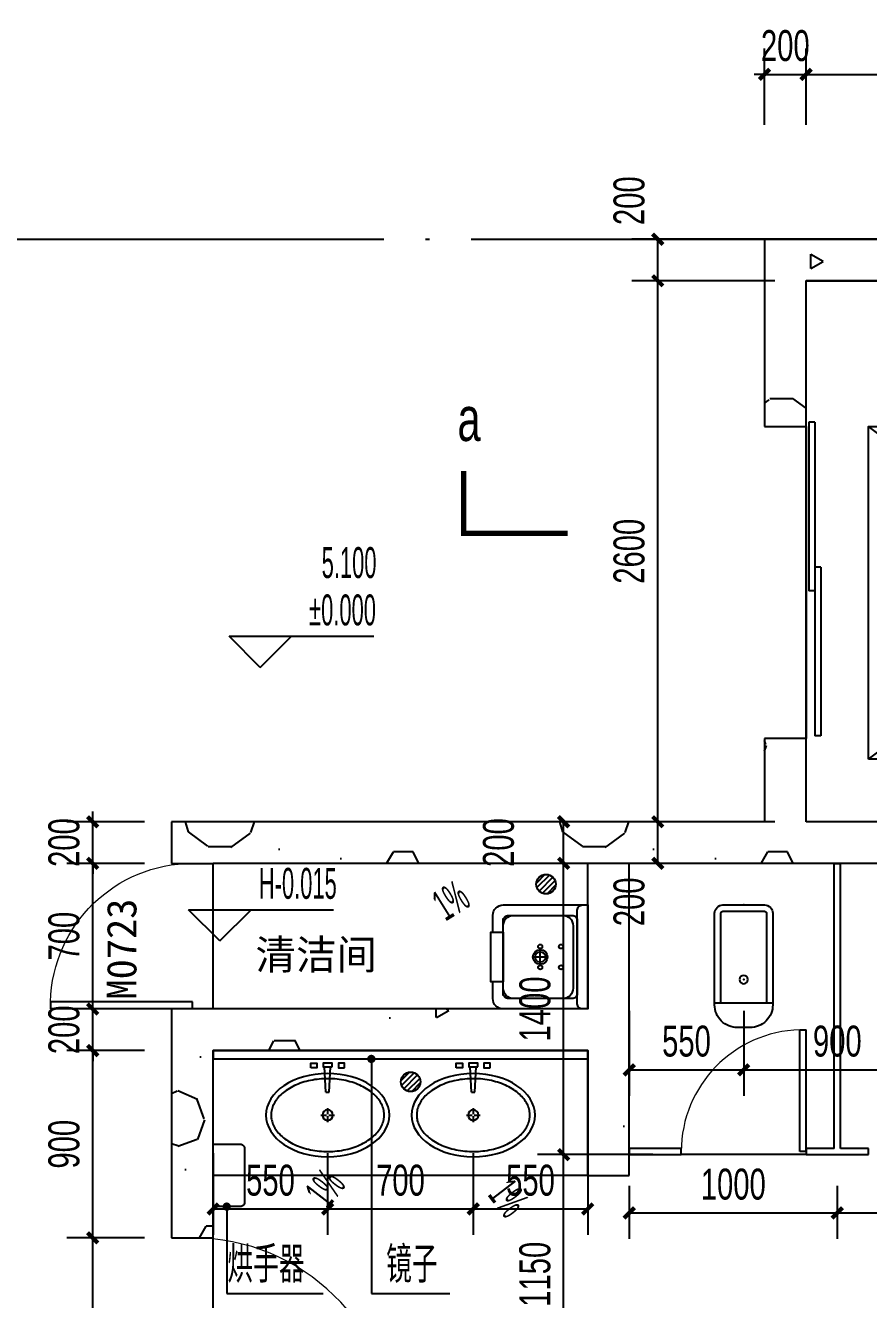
# Model space of a CAD drawing. Extents: x -26219 to 315419, y -160410 to -120810.
# Drawn here: x 278486 to 282539, y -135640 to -129516 of the extents above; entities that cross this region are included whole.
import ezdxf
from ezdxf.xclip import XClip

# ---------------------------------------------------------------- set-up
doc = ezdxf.new("R2010")
doc.units = 0
doc.header["$LTSCALE"] = 1000
doc.header["$MEASUREMENT"] = 0
doc.header["$XCLIPFRAME"] = 0
doc.linetypes.add('104-14# 核心筒$2$DOTE', pattern=[2.42, 2, -0.2, 0.02, -0.2])
for name, color, linetype in [('$0$$0$$0$A-DIM_SYMB', 3, 'Continuous'), ('$0$$0$$0$PUB_TEXT', 7, 'Continuous'), ('01-标注_尺寸', 124, 'Continuous'), ('01-标注_标高', 200, 'Continuous'), ('01-标注_符号', 200, 'Continuous'), ('02-TEXT_标注', 130, 'Continuous'), ('02-TEXT_门窗', 151, 'Continuous'), ('104-14# 核心筒$0$A-C_门', 150, 'Continuous'), ('104-14# 核心筒$0$A-E_电梯', 171, 'Continuous'), ('104-14# 核心筒$0$A-I_卫-洁具', 241, 'Continuous'), ('104-14# 核心筒$0$A-I_卫-隔断', 214, 'Continuous'), ('104-14# 核心筒$0$A-TECH_水', 3, 'Continuous'), ('104-14# 核心筒$0$A_STR-砌块墙', 121, 'Continuous'), ('104-14# 核心筒$2$05-填充_天正', 26, 'Continuous'), ('104-14# 核心筒$2$A_AXIS-轴线', 36, '104-14# 核心筒$2$DOTE')]:
    doc.layers.add(name, color=color, linetype=linetype)
doc.styles.add('_TCH_DIM', font='ros.shx', dxfattribs={"width": 0.75, "bigfont": 'jd.shx'})
doc.styles.add('_TCH_DIM_T3', font='ros.shx', dxfattribs={"width": 0.705882, "bigfont": 'jd.shx'})
doc.styles.add('_TCH_LABEL', font='ros.shx', dxfattribs={"bigfont": 'jd.shx'})
doc.styles.add('_TCH_WINDOW', font='STXIHEI_0.TTF')
doc.styles.get("Standard").update_dxf_attribs({"font": 'STXIHEI_0.TTF'})
doc.dimstyles.new('_TCH_ARCH&&50', dxfattribs={"dimtxt": 148.75, "dimasz": 50, "dimexe": 125, "dimexo": 150, "dimgap": 63.125, "dimtad": 1, "dimdec": 0, "dimzin": 0, "dimdsep": 46, "dimtxsty": '_TCH_DIM_T3', "dimblk": 'ARCHTICK', "dimcen": 0.09, "dimclrt": 7, "dimazin": 2, "dimtfac": 1, "dimtdec": 0, "dimtix": 1, "dimtmove": 2, "dimatfit": 3, "dimfxl": 0, "dimtolj": 1, "dimtzin": 0, "dimarcsym": 0})
pattern_1 = [(0, (531, -549), (900, 1800), [0, -1800]), (0, (-522, -792), (900, 1800), [0, -1800]), (0, (63, -810), (900, 1800), [0, -1800]), (0, (702, -279), (900, 1800), [0, -1800]), (0, (-45, -900), (900, 1800), [0, -1800]), (0, (882, 855), (900, 1800), [0, -1800]), (0, (333, 711), (900, 1800), [0, -1800]), (0, (621, 486), (900, 1800), [0, -1800]), (0, (-846, 450), (900, 1800), [0, -1800]), (0, (36, 369), (900, 1800), [0, -1800]), (0, (-306, -90), (900, 1800), [0, -1800]), (0, (-288, -765), (900, 1800), [0, -1800]), (0, (387, -837), (900, 1800), [0, -1800]), (0, (882, -45), (900, 1800), [0, -1800]), (0, (-801, -324), (900, 1800), [0, -1800]), (0, (-648, -18), (900, 1800), [0, -1800]), (0, (54, -144), (900, 1800), [0, -1800]), (0, (-198, -405), (900, 1800), [0, -1800]), (0, (-342, 189), (900, 1800), [0, -1800]), (0, (-117, 864), (900, 1800), [0, -1800]), (0, (-729, -702), (900, 1800), [0, -1800]), (0, (261, 495), (900, 1800), [0, -1800]), (0, (-576, 522), (900, 1800), [0, -1800]), (0, (-720, 756), (900, 1800), [0, -1800]), (130.60129, (771.43, 291.43), (-4499.99995, 5400.00002), [79.025, -33111.333]), (18.43495, (642.86, 325.71), (4500, 1800), [81.316, -11302.884]), (90, (642.9, 248.6), (900, 1800), [77.143, -3522.857]), (161.56505, (720, 222.86), (-4500, 1799.9999), [81.316, -11302.884]), (53.1301, (720, 222.86), (900, 1800), [85.714, -8914.285]), (135, (788.6, -694.3), (-900, 1800), [72.73, -5018.438]), (45, (685.7, -694.3), (900, 1800), [72.73, -5018.438]), (135, (737.14, -745.7), (-900, 1800), [72.73, -5018.438]), (45, (737.14, -745.7), (900, 1800), [72.73, -5018.438]), (116.565, (-77.1, 514.3), (-0.0002, 3600), [95.831, -1916.63]), (180, (-120, 600), (-900, 1800), [102.857, -1697.143]), (63.435, (-265.7, 514.3), (8e-06, 3600), [95.831, -1916.63]), (116.565, (-222.9, 428.6), (-0.0002, 3600), [95.831, -1916.63]), (0, (-222.9, 428.6), (900, 1800), [102.857, -1697.143]), (63.435, (-120, 428.6), (8e-06, 3600), [95.831, -1916.63]), (107.10273, (600, -94.286), (-2699.999897, 9000.000015), [116.584, -48848.707]), (143.97263, (565.71, 17.14), (-17099.99978, 12599.99999), [116.584, -24366.06]), (180, (471.4, 85.7), (-900, 1800), [111.429, -1688.57]), (36.02737, (265.71, 17.14), (17099.99987, 12599.99986), [116.584, -24366.06]), (71.56505, (231.43, -85.7), (2700, 9000), [108.42, -11275.778]), (107.10273, (265.714, -197.14), (-2699.999897, 9000.000015), [116.584, -48848.707]), (143.97263, (360, -265.71), (-17099.99978, 12599.99999), [116.584, -24366.06]), (0, (360, -265.7), (900, 1800), [111.429, -1688.57]), (36.02737, (471.43, -265.71), (17099.99987, 12599.99986), [116.584, -24366.06]), (71.56505, (565.71, -197.14), (2700, 9000), [108.42, -11275.778]), (150.25512, (617.14, 745.71), (-2700, 1799.99998), [69.105, -14442.96]), (90, (557.1, 711.4), (900, 1800), [68.571, -3531.428]), (29.74488, (557.14, 711.43), (2700, 1800), [69.105, -14442.96]), (116.565, (197.1, -531.4), (-0.0002, 3600), [95.831, -1916.63]), (168.69007, (154.29, -445.71), (-8100, 1799.99995), [87.412, -18269.056]), (41.185925, (0, -488.57), (22499.999864, 19799.99983), [91.116, -38177.406]), (90, (0, -574.3), (900, 1800), [85.714, -3514.285]), (138.81407, (68.57, -634.286), (-22499.9996, 19800.000126), [91.116, -38177.406]), (16.69924, (68.57, -634.286), (29699.999777, 8999.999906), [89.488, -37495.613]), (60.9454, (154.29, -608.57), (900, 1799.999984), [88.248, -36976.018]), (109.983106, (-557.14, 222.86), (-4500.000017, 12599.999967), [100.326, -42036.592]), (155.556045, (-591.43, 317.14), (-11700.000045, 5399.99989), [103.569, -43395.394]), (24.443955, (-780, 317.14), (11700.000006, 5399.999974), [103.569, -43395.394]), (70.01689, (-814.286, 222.86), (4500.000014, 12599.99997), [100.326, -42036.592]), (109.983106, (-780, 128.57), (-4500.000017, 12599.999967), [100.326, -42036.592]), (160.0169, (-685.71, 94.29), (-4500, 1799.99992), [100.326, -20968.132]), (19.9831, (-685.71, 94.29), (4499.99998, 1800), [100.326, -20968.132]), (70.01689, (-591.43, 128.57), (4500.000014, 12599.99997), [100.326, -42036.592]), (122.00538, (111.43, 60), (-900.00012, 1799.9999), [80.863, -16900.302]), (18.43495, (-8.57, 102.86), (4500, 1800), [81.316, -11302.884]), (90, (-8.6, 25.7), (900, 1800), [77.143, -3522.857]), (161.56505, (68.57, 0), (-4500, 1799.9999), [81.316, -11302.884]), (54.46232, (68.57, 0), (6299.99999, 8999.99999), [73.734, -30894.635]), (116.565, (-411.4, -377.1), (-0.0002, 3600), [95.831, -1916.63]), (180, (-454.3, -291.4), (-900, 1800), [94.286, -1705.714]), (59.03624, (-600, -377.14), (900, 1800), [99.96, -20891.466]), (120.96376, (-548.57, -462.86), (-900.00012, 1799.99992), [99.96, -20891.466]), (0, (-548.6, -462.9), (900, 1800), [94.286, -1705.714]), (63.435, (-454.3, -462.9), (8e-06, 3600), [95.831, -1916.63])]

# ---------------------------------------------------------------- blocks, each defined once
blk = doc.blocks.new('104-14# 核心筒$0$$lvtry$00000200')
at = {"color": 0}
for p, q in [((-109.8, -40, 0), (-109.8, -469.7, 0)), ((99.8, -30, 0), (-99.8, -30, 0)), ((109.8, -469.7, 0), (109.8, -40, 0))]:
    blk.add_line(p, q, dxfattribs=at)
at = {"color": 0, "elevation": 0}
blk.add_lwpolyline([(99.8, 0), (-99.8, 0, 0.414214), (-139.8, -40), (-139.8, -479.7, 0.414214), (-29.8, -589.7), (29.8, -589.7, 0.414214), (139.8, -479.7), (139.8, -40, 0.414214)], format="xyb", close=True, dxfattribs=at)
blk.add_lwpolyline([(139.8, -469.7), (-139.8, -469.7)], dxfattribs=at)
at = {"color": 0}
blk.add_circle((0, -358.6, 0), 20, dxfattribs=at)
for centre, start, end in [((-99.8, -40, 0), 90, 180), ((99.8, -40, 0), 0, 90)]:
    blk.add_arc(centre, 10, start, end, dxfattribs=at)
for p in [(0, 0), (0, -358.6, 0)]:
    blk.add_point(p, dxfattribs=at)
blk = doc.blocks.new('104-14# 核心筒$0$hgfasg')
at = {"yscale": -1}
blk.add_blockref('104-14# 核心筒$0$$lvtry$00000200', (0, 200), dxfattribs=at)
blk = doc.blocks.new('104-14# 核心筒$0$meae')
for p, q in [((-215, 0), (-243.8, 0)), ((-210, 5), (-210, 32.8)), ((-176.7, 0), (-205, 0)), ((-99.5, 8), (21.7, 14.4)), ((-99.5, -8), (-99.5, 8)), ((21.7, -14.4), (21.7, 14.4)), ((-210, -32.3), (-210, -5)), ((-99.5, -8), (21.7, -14.4))]:
    blk.add_line(p, q)
for points in [[(17.2, 81.4), (40, 81.4), (40, 51.4), (17.2, 51.4)], [(21.7, 21.4), (40, 21.4), (40, -21.4), (21.7, -21.4)], [(17.2, -81.4), (40, -81.4), (40, -51.4), (17.2, -51.4)]]:
    blk.add_lwpolyline(points, close=True)
at = {"const_width": 0.84}
blk.add_lwpolyline([(-209.6, -0.1, -1), (-210.4, -0.1, -1)], format="xyb", close=True, dxfattribs=at)
blk.add_circle((-210, 0), 25.2)
blk.add_ellipse((-210, 0), major_axis=(0, -296.8), ratio=0.673766)
at = {"color": 8}
blk.add_open_spline([(-210, -271.8), (-201.6, -271.8), (-193.3, -270.9), (-176.6, -267), (-168.2, -264.1), (-151.7, -256.3), (-143.6, -251.4), (-127.7, -239.7), (-119.9, -232.8), (-105, -217.1), (-97.9, -208.3), (-84.5, -189), (-78.3, -178.5), (-66.9, -156.1), (-61.7, -144.2), (-52.7, -119.1), (-48.8, -106), (-42.4, -79), (-39.9, -65.1), (-36.4, -36.9), (-35.4, -22.5), (-34.8, 6.2), (-35.3, 20.7), (-37.7, 49.2), (-39.6, 63.3), (-45, 90.9), (-48.3, 104.3), (-56.4, 130.2), (-61.1, 142.6), (-71.6, 166.1), (-77.5, 177.1), (-90.2, 197.7), (-97, 207.1), (-111.4, 224.2), (-118.9, 231.8), (-134.5, 245.1), (-142.5, 250.8), (-158.9, 260.1), (-167.2, 263.7), (-183.8, 269), (-192.2, 270.7), (-208.9, 272.2), (-217.3, 271.9), (-234, 269.5), (-242.4, 267.4), (-259, 261.1), (-267.2, 256.9), (-283.4, 246.7), (-291.3, 240.5), (-306.7, 226.3), (-314.1, 218.2), (-328.1, 200.2), (-334.7, 190.4), (-346.9, 169), (-352.4, 157.6), (-362.4, 133.5), (-366.8, 120.8), (-374.2, 94.4), (-377.2, 80.8), (-381.8, 52.9), (-383.4, 38.7), (-385.1, 10.1), (-385.2, -4.4), (-383.9, -33.1), (-382.5, -47.4), (-378.3, -75.4), (-375.4, -89.1), (-368.4, -115.7), (-364.2, -128.5), (-354.5, -153), (-349.1, -164.6), (-337.2, -186.3), (-330.7, -196.4), (-316.9, -214.8), (-309.6, -223.2), (-294.4, -237.9), (-286.5, -244.3), (-270.4, -255.1), (-262.2, -259.5), (-245.6, -266.3), (-237.3, -268.8), (-222.6, -271.3), (-216.3, -271.8), (-210, -271.8)], degree=3, knots=[0, 0, 0, 0, 0.154173, 0.154173, 0.308346, 0.308346, 0.462518, 0.462518, 0.616691, 0.616691, 0.770864, 0.770864, 0.925037, 0.925037, 1.07921, 1.07921, 1.233382, 1.233382, 1.387555, 1.387555, 1.541728, 1.541728, 1.695901, 1.695901, 1.850074, 1.850074, 2.004247, 2.004247, 2.158419, 2.158419, 2.312592, 2.312592, 2.466765, 2.466765, 2.620938, 2.620938, 2.775111, 2.775111, 2.929283, 2.929283, 3.083456, 3.083456, 3.237629, 3.237629, 3.391802, 3.391802, 3.545975, 3.545975, 3.700147, 3.700147, 3.85432, 3.85432, 4.008493, 4.008493, 4.162666, 4.162666, 4.316839, 4.316839, 4.471011, 4.471011, 4.625184, 4.625184, 4.779357, 4.779357, 4.93353, 4.93353, 5.087703, 5.087703, 5.241876, 5.241876, 5.396048, 5.396048, 5.550221, 5.550221, 5.704394, 5.704394, 5.858567, 5.858567, 6.01274, 6.01274, 6.166912, 6.166912, 6.283185, 6.283185, 6.283185, 6.283185], dxfattribs=at)
blk = doc.blocks.new('104-14# 核心筒$0$hgfd')
at = {"color": 8}
for p, q in [((0, 266.5), (0, 189.5)), ((-38.5, 228), (38.5, 228))]:
    blk.add_line(p, q, dxfattribs=at)
for points in [[(250, 0), (-250, 0), (-250, 406, -0.414214), (-200, 456), (-120, 456), (-120, 466), (120, 466), (120, 456), (200, 456, -0.414214), (250, 406)], [(175, 50), (-175, 50, -0.414214), (-200, 75), (-200, 381, -0.414214), (-175, 406), (175, 406, -0.414214), (200, 381), (200, 75, -0.414214)], [(250, 0), (-250, 0), (-250, 25, -0.414214), (-225, 50), (225, 50, -0.414214), (250, 25)]]:
    blk.add_lwpolyline(points, format="xyb", close=True)
blk.add_lwpolyline([(120, 456), (200, 456, -0.414214), (250, 406), (250, 0), (-250, 0), (-250, 406, -0.414214), (-200, 456), (-120, 456)], format="xyb")
blk.add_lwpolyline([(120, 406), (-120, 406), (-120, 466), (120, 466)], close=True)
blk.add_lwpolyline([(150, 70), (-150, 70, -0.414214), (-200, 120), (-200, 356, -0.414214), (-150, 406), (150, 406, -0.414214), (200, 356), (200, 120, -0.414214)], format="xyb", close=True, dxfattribs=at)
for centre, radius in [((0, 228), 35), ((-50, 228), 10), ((50, 228), 10), ((-50, 128), 10), ((50, 128), 10)]:
    blk.add_circle(centre, radius)
blk.add_circle((0, 228), 25, dxfattribs=at)
blk = doc.blocks.new('104-14# 核心筒$0$wrert')
for p, q in [((300, 200), (1900, 2300)), ((300, 2300), (1900, 200)), ((2265, 1890.12), (2100, 1890.12)), ((2100, 1890.12), (2100, 609.88)), ((2265, 609.88), (2265, 1890.12)), ((2100, 609.88), (2265, 609.88))]:
    blk.add_line(p, q)
for points in [[(0, 2600), (2600, 2600), (2600, 0), (0, 0)], [(300, 2300), (1900, 2300), (1900, 200), (300, 200), (300, 2300)]]:
    blk.add_lwpolyline(points, close=True)
blk = doc.blocks.new('104-14# 核心筒$0$$DorLib2D$00000128')
at = {"color": 0}
for points in [[(-0.4909, 0.8502), (-0.4909, 0.7099)], [(0.0491, 0.8502), (-0.4909, 0.8502)], [(0.0491, 0.8502), (0.0491, 0.7099)], [(0.0491, 0.7099), (-0.4909, 0.7099)], [(0.5132, 0.7099), (-0.0268, 0.7099)], [(-0.0268, 0.7099), (-0.0268, 0.5696)], [(0.5132, 0.7099), (0.5132, 0.5696)], [(0.5132, 0.5696), (-0.0268, 0.5696)], [(0.5, 0.5), (-0.5, 0.5)]]:
    blk.add_lwpolyline(points, dxfattribs=at)
blk = doc.blocks.new('104-14# 核心筒$0$$DorLib2D$00000001')
for p, q in [((0.45, 0.975), (0.5, 0.975)), ((0.45, 0), (0.45, 0.975)), ((0.5, 0), (0.5, 0.975)), ((0.5, 0), (0.45, 0))]:
    blk.add_line(p, q)
at = {"lineweight": 13}
blk.add_arc((0.475, 0), 0.975, 91.46928, 180, dxfattribs=at)
blk = doc.blocks.new('104-14# 核心筒$0$$TwtSys$00000141')
for p, q in [((-94, 8), (-10, 92)), ((-94, 8), (-10, 92)), ((-87, -35), (35, 87)), ((-87, -35), (35, 87)), ((-66, -66), (66, 66)), ((-66, -66), (66, 66)), ((-32, -87), (88, 33)), ((-32, -87), (88, 33)), ((11, -92), (92, -11)), ((11, -92), (92, -11))]:
    blk.add_line(p, q)
blk.add_circle((0, 0), 94)
blk.add_circle((0, 0), 94)
blk = doc.blocks.new('104-14# 核心筒')
at = {"layer": '104-14# 核心筒$2$05-填充_天正'}
h = blk.add_hatch(dxfattribs=at)
h.set_pattern_fill('加气混凝土', color=256, scale=150, style=0)
h.set_pattern_definition(pattern_1)
h.paths.add_polyline_path([(41050, 105600), (41050, 105800), (38250, 105800), (38450, 105600)])
h = blk.add_hatch(dxfattribs=at)
h.set_pattern_fill('加气混凝土', color=256, scale=150, style=0)
h.set_pattern_definition(pattern_1)
h.paths.add_polyline_path([(38250, 105800), (38250, 104900), (38450, 104900), (38450, 105600)])
h = blk.add_hatch(dxfattribs=at)
h.set_pattern_fill('加气混凝土', color=256, scale=150, style=0)
h.set_pattern_definition(pattern_1)
h.paths.add_polyline_path([(38450, 103000), (38450, 103400), (38250, 103400), (38250, 103000), (38350, 102933.3)])
h = blk.add_hatch(dxfattribs=at)
h.set_pattern_fill('加气混凝土', color=256, scale=150, style=0)
h.set_pattern_definition(pattern_1)
h.paths.add_polyline_path([(35400, 103000), (35400, 102800), (35600, 102800)])
h = blk.add_hatch(dxfattribs=at)
h.set_pattern_fill('加气混凝土', color=256, scale=150, style=0)
h.set_pattern_definition(pattern_1)
h.paths.add_polyline_path([(37500, 102866.7), (37500, 103000), (35400, 103000), (35600, 102800), (37400, 102800)])
h = blk.add_hatch(dxfattribs=at)
h.set_pattern_fill('加气混凝土', color=256, scale=150, style=0)
h.set_pattern_definition(pattern_1)
h.paths.add_polyline_path([(38350, 102933.3), (38250, 103000), (37500, 103000), (37500, 102866.7), (37600, 102800), (38350, 102800)])
h = blk.add_hatch(dxfattribs=at)
h.set_pattern_fill('加气混凝土', color=256, scale=150, style=0)
h.set_pattern_definition(pattern_1)
h.paths.add_polyline_path([(41300, 102933.3), (41200, 103000), (38450, 103000), (38350, 102933.3), (38350, 102800), (41300, 102800)])
h = blk.add_hatch(dxfattribs=at)
h.set_pattern_fill('加气混凝土', color=256, scale=150, style=0)
h.set_pattern_definition(pattern_1)
h.paths.add_polyline_path([(37466.7, 102000), (37600, 102000), (37600, 102800), (37500, 102866.7), (37400, 102800), (37400, 102100)])
h = blk.add_hatch(dxfattribs=at)
h.set_pattern_fill('加气混凝土', color=256, scale=150, style=0)
h.set_pattern_definition(pattern_1)
h.paths.add_polyline_path([(35600, 102100), (35400, 102100), (35400, 102000), (35533.3, 102000)])
h = blk.add_hatch(dxfattribs=at)
h.set_pattern_fill('加气混凝土', color=256, scale=150, style=0)
h.set_pattern_definition(pattern_1)
h.paths.add_polyline_path([(37466.7, 102000), (37400, 102100), (35600, 102100), (35533.3, 102000), (35600, 101900), (37400, 101900)])
h = blk.add_hatch(dxfattribs=at)
h.set_pattern_fill('加气混凝土', color=256, scale=150, style=0)
h.set_pattern_definition(pattern_1)
h.paths.add_polyline_path([(35400, 102000), (35400, 101000), (35600, 101000), (35600, 101900), (35533.3, 102000)])
h = blk.add_hatch(dxfattribs=at)
h.set_pattern_fill('加气混凝土', color=256, scale=150, style=0)
h.set_pattern_definition(pattern_1)
h.paths.add_polyline_path([(37600, 101300), (37600, 102000), (37466.7, 102000), (37400, 101900), (37400, 101300)])
at = {"layer": '104-14# 核心筒$0$A-C_门'}
for p, q in [((35600, 102100), (35600, 102800)), ((35600, 100000), (35600, 101000))]:
    blk.add_line(p, q, dxfattribs=at)
at = {"layer": '104-14# 核心筒$0$A-I_卫-洁具', "ltscale": 0.1}
for points in [[(35600, 101900), (37400, 101900), (37400, 101300), (35600, 101300)], [(35600, 101860), (37400, 101860), (37400, 101900), (35600, 101900)]]:
    blk.add_lwpolyline(points, close=True, dxfattribs=at)
blk.add_lwpolyline([(35600, 101150), (35600, 101450), (35730, 101450, -0.414214), (35750, 101430), (35750, 101170, -0.414214), (35730, 101150)], format="xyb", close=True, dxfattribs=at)
at = {"layer": '104-14# 核心筒$0$A-I_卫-隔断'}
for p, q in [((38585, 101430), (38585, 102800)), ((38585, 102800), (38615, 102800)), ((38615, 101430), (38615, 102800)), ((37850, 101430), (37600, 101430)), ((37600, 101430), (37600, 101400)), ((37850, 101400), (37850, 101430)), ((38585, 101430), (38450, 101430)), ((38450, 101430), (38450, 101400)), ((38750, 101430), (38615, 101430)), ((38750, 101400), (38750, 101430)), ((37600, 101400), (37850, 101400)), ((38450, 101400), (37850, 101400)), ((38450, 101400), (38600, 101400)), ((38600, 101400), (38750, 101400))]:
    blk.add_line(p, q, dxfattribs=at)
at = {"layer": '104-14# 核心筒$0$A_STR-砌块墙'}
for p, q in [((41050, 105800), (38250, 105800)), ((38250, 105800), (38250, 104900)), ((41050, 105600), (38450, 105600)), ((38450, 104900), (38450, 105600)), ((38250, 104900), (38450, 104900)), ((38450, 103400), (38250, 103400)), ((38250, 103400), (38250, 103000)), ((38450, 103000), (38450, 103400)), ((35400, 103000), (35400, 102800)), ((37500, 103000), (35400, 103000)), ((38250, 103000), (37500, 103000)), ((41200, 103000), (38450, 103000)), ((35400, 102800), (35600, 102800)), ((37400, 102800), (35600, 102800)), ((37400, 102100), (37400, 102800)), ((37600, 102000), (37600, 102800)), ((38350, 102800), (37600, 102800)), ((41300, 102800), (38350, 102800)), ((35600, 102100), (35400, 102100)), ((35400, 102100), (35400, 102000)), ((37400, 102100), (35600, 102100)), ((35400, 102000), (35400, 101000)), ((37600, 101300), (37600, 102000)), ((37400, 101900), (35600, 101900)), ((35600, 101000), (35600, 101900)), ((37400, 101300), (37400, 101900)), ((37400, 101300), (37600, 101300)), ((35400, 101000), (35600, 101000))]:
    blk.add_line(p, q, dxfattribs=at)
at = {"layer": '104-14# 核心筒$2$A_AXIS-轴线'}
blk.add_line((-9370.1, 105800), (120259.9, 105800), dxfattribs=at)
at = {"layer": '104-14# 核心筒$0$A-C_门', "zscale": 200}
for p, xscale, yscale, rotation in [((35500, 102450), -700, 700, 89.99999999999815), ((35500, 100500), -1000, -1000, 89.99999999999795)]:
    blk.add_blockref('104-14# 核心筒$0$$DorLib2D$00000001', p, dxfattribs=dict(at, xscale=xscale, yscale=yscale, rotation=rotation))
at = {"layer": '104-14# 核心筒$0$A-E_电梯', "rotation": 90}
blk.add_blockref('104-14# 核心筒$0$wrert', (41050, 103000), dxfattribs=at)
at = {"layer": '104-14# 核心筒$0$A-E_电梯', "xscale": 1500, "yscale": -200, "zscale": 200, "rotation": 89.9999999999988}
blk.add_blockref('104-14# 核心筒$0$$DorLib2D$00000128', (38350, 104150), dxfattribs=at)
at = {"layer": '104-14# 核心筒$0$A-I_卫-洁具', "ltscale": 0.1}
for name, p, rotation in [('104-14# 核心筒$0$hgfd', (37400, 102350), 89.99999999369672), ('104-14# 核心筒$0$hgfasg', (38150, 102800), 180)]:
    blk.add_blockref(name, p, dxfattribs=dict(at, rotation=rotation))
at = {"layer": '104-14# 核心筒$0$A-I_卫-洁具', "ltscale": 0.1, "xscale": -1, "rotation": 270}
for p in [(36150, 101800), (36850, 101800)]:
    blk.add_blockref('104-14# 核心筒$0$meae', p, dxfattribs=at)
at = {"layer": '104-14# 核心筒$0$A-I_卫-隔断', "xscale": -600, "yscale": -600, "zscale": 30, "rotation": 180}
blk.add_blockref('104-14# 核心筒$0$$DorLib2D$00000001', (38150, 101415), dxfattribs=at)
at = {"layer": '104-14# 核心筒$0$A-TECH_水', "xscale": 0.5, "yscale": 0.5, "zscale": 0.5, "rotation": 180}
blk.add_blockref('104-14# 核心筒$0$$TwtSys$00000141', (37200, 102700), dxfattribs=at)
at = {"layer": '104-14# 核心筒$0$A-TECH_水', "xscale": 0.5, "yscale": 0.5, "zscale": 0.5}
blk.add_blockref('104-14# 核心筒$0$$TwtSys$00000141', (36548.8, 101750), dxfattribs=at)
blk = doc.blocks.new('_ArchTick')
at = {"color": 0, "linetype": 'ByBlock', "const_width": 0.4}
blk.add_lwpolyline([(-0.5, -0.5), (0.5, 0.5)], dxfattribs=at)
blk = doc.blocks.new('*D1595')
at = {"layer": '01-标注_尺寸', "color": 0, "lineweight": -2, "transparency": 16777216}
for p, q in [((281938.7, -134252), (281938.7, -134661.2)), ((282838.7, -134252), (282838.7, -134661.2)), ((281938.7, -134536.2), (282838.7, -134536.2))]:
    blk.add_line(p, q, dxfattribs=at)
at = {"layer": 'Defpoints', "color": 0, "transparency": 16777216}
for p in [(281938.7, -134102), (282838.7, -134102), (282838.7, -134536.2)]:
    blk.add_point(p, dxfattribs=at)
at = {"layer": '01-标注_尺寸', "color": 0, "lineweight": -2, "transparency": 16777216, "xscale": 50, "yscale": 50, "zscale": 50, "rotation": 180}
blk.add_blockref('_ArchTick', (281938.7, -134536.2), dxfattribs=at)
at = {"layer": '01-标注_尺寸', "color": 0, "lineweight": -2, "transparency": 16777216, "xscale": 50, "yscale": 50, "zscale": 50}
blk.add_blockref('_ArchTick', (282838.7, -134536.2), dxfattribs=at)
at = {"layer": '01-标注_尺寸', "color": 7, "transparency": 16777216, "insert": (282388.7, -134398.7), "char_height": 148.75, "attachment_point": 5, "style": '_TCH_DIM_T3'}
blk.add_mtext('\\A1;900', dxfattribs=at)
blk = doc.blocks.new('*D1596')
at = {"layer": '01-标注_尺寸', "color": 0, "lineweight": -2, "transparency": 16777216}
for p, q in [((281388.7, -134252), (281388.7, -134661.2)), ((281938.7, -134252), (281938.7, -134661.2)), ((281388.7, -134536.2), (281938.7, -134536.2))]:
    blk.add_line(p, q, dxfattribs=at)
at = {"layer": 'Defpoints', "color": 0, "transparency": 16777216}
for p in [(281388.7, -134102), (281938.7, -134102), (281938.7, -134536.2)]:
    blk.add_point(p, dxfattribs=at)
at = {"layer": '01-标注_尺寸', "color": 0, "lineweight": -2, "transparency": 16777216, "xscale": 50, "yscale": 50, "zscale": 50, "rotation": 180}
blk.add_blockref('_ArchTick', (281388.7, -134536.2), dxfattribs=at)
at = {"layer": '01-标注_尺寸', "color": 0, "lineweight": -2, "transparency": 16777216, "xscale": 50, "yscale": 50, "zscale": 50}
blk.add_blockref('_ArchTick', (281938.7, -134536.2), dxfattribs=at)
at = {"layer": '01-标注_尺寸', "color": 7, "transparency": 16777216, "insert": (281663.7, -134398.7), "char_height": 148.75, "attachment_point": 5, "style": '_TCH_DIM_T3'}
blk.add_mtext('\\A1;550', dxfattribs=at)
blk = doc.blocks.new('*D1607')
at = {"layer": '01-标注_尺寸', "color": 0, "lineweight": -2, "transparency": 16777216}
for p, q in [((280638.7, -134937.2), (280638.7, -135329.7)), ((281188.7, -134937.2), (281188.7, -135329.7)), ((280638.7, -135204.7), (281188.7, -135204.7))]:
    blk.add_line(p, q, dxfattribs=at)
at = {"layer": 'Defpoints', "color": 0, "transparency": 16777216}
for p in [(280638.7, -134787.2), (281188.7, -134787.2), (281188.7, -135204.7)]:
    blk.add_point(p, dxfattribs=at)
at = {"layer": '01-标注_尺寸', "color": 0, "lineweight": -2, "transparency": 16777216, "xscale": 50, "yscale": 50, "zscale": 50, "rotation": 180}
blk.add_blockref('_ArchTick', (280638.7, -135204.7), dxfattribs=at)
at = {"layer": '01-标注_尺寸', "color": 0, "lineweight": -2, "transparency": 16777216, "xscale": 50, "yscale": 50, "zscale": 50}
blk.add_blockref('_ArchTick', (281188.7, -135204.7), dxfattribs=at)
at = {"layer": '01-标注_尺寸', "color": 7, "transparency": 16777216, "insert": (280913.7, -135067.2), "char_height": 148.75, "attachment_point": 5, "style": '_TCH_DIM_T3'}
blk.add_mtext('\\A1;550', dxfattribs=at)
blk = doc.blocks.new('*D1608')
at = {"layer": '01-标注_尺寸', "color": 0, "lineweight": -2, "transparency": 16777216}
for p, q in [((279938.7, -134937.2), (279938.7, -135329.7)), ((280638.7, -134937.2), (280638.7, -135329.7)), ((279938.7, -135204.7), (280638.7, -135204.7))]:
    blk.add_line(p, q, dxfattribs=at)
at = {"layer": 'Defpoints', "color": 0, "transparency": 16777216}
for p in [(279938.7, -134787.2), (280638.7, -134787.2), (280638.7, -135204.7)]:
    blk.add_point(p, dxfattribs=at)
at = {"layer": '01-标注_尺寸', "color": 0, "lineweight": -2, "transparency": 16777216, "xscale": 50, "yscale": 50, "zscale": 50, "rotation": 180}
blk.add_blockref('_ArchTick', (279938.7, -135204.7), dxfattribs=at)
at = {"layer": '01-标注_尺寸', "color": 0, "lineweight": -2, "transparency": 16777216, "xscale": 50, "yscale": 50, "zscale": 50}
blk.add_blockref('_ArchTick', (280638.7, -135204.7), dxfattribs=at)
at = {"layer": '01-标注_尺寸', "color": 7, "transparency": 16777216, "insert": (280288.7, -135067.2), "char_height": 148.75, "attachment_point": 5, "style": '_TCH_DIM_T3'}
blk.add_mtext('\\A1;700', dxfattribs=at)
blk = doc.blocks.new('*D1609')
at = {"layer": '01-标注_尺寸', "color": 0, "lineweight": -2, "transparency": 16777216}
for p, q in [((279388.7, -134937.2), (279388.7, -135329.7)), ((279938.7, -134937.2), (279938.7, -135329.7)), ((279388.7, -135204.7), (279938.7, -135204.7))]:
    blk.add_line(p, q, dxfattribs=at)
at = {"layer": 'Defpoints', "color": 0, "transparency": 16777216}
for p in [(279388.7, -134787.2), (279938.7, -134787.2), (279938.7, -135204.7)]:
    blk.add_point(p, dxfattribs=at)
at = {"layer": '01-标注_尺寸', "color": 0, "lineweight": -2, "transparency": 16777216, "xscale": 50, "yscale": 50, "zscale": 50, "rotation": 180}
blk.add_blockref('_ArchTick', (279388.7, -135204.7), dxfattribs=at)
at = {"layer": '01-标注_尺寸', "color": 0, "lineweight": -2, "transparency": 16777216, "xscale": 50, "yscale": 50, "zscale": 50}
blk.add_blockref('_ArchTick', (279938.7, -135204.7), dxfattribs=at)
at = {"layer": '01-标注_尺寸', "color": 7, "transparency": 16777216, "insert": (279663.7, -135067.2), "char_height": 148.75, "attachment_point": 5, "style": '_TCH_DIM_T3'}
blk.add_mtext('\\A1;550', dxfattribs=at)
blk = doc.blocks.new('*D1615')
at = {"layer": '01-标注_尺寸', "color": 0, "lineweight": -2, "transparency": 16777216}
for p, q in [((279058.9, -135343.4), (278684.2, -135343.4)), ((278809.2, -136343.4), (278809.2, -135343.4)), ((279058.9, -136343.4), (278684.2, -136343.4))]:
    blk.add_line(p, q, dxfattribs=at)
at = {"layer": 'Defpoints', "color": 0, "transparency": 16777216}
for p in [(278809.2, -135343.4), (279208.9, -135343.4), (279208.9, -136343.4)]:
    blk.add_point(p, dxfattribs=at)
at = {"layer": '01-标注_尺寸', "color": 0, "lineweight": -2, "transparency": 16777216, "xscale": 50, "yscale": 50, "zscale": 50}
for p, rotation in [((278809.2, -135343.4), 90), ((278809.2, -136343.4), 270)]:
    blk.add_blockref('_ArchTick', p, dxfattribs=dict(at, rotation=rotation))
at = {"layer": '01-标注_尺寸', "color": 7, "transparency": 16777216, "insert": (278671.7, -135843.4), "char_height": 148.75, "attachment_point": 5, "rotation": 90, "style": '_TCH_DIM_T3'}
blk.add_mtext('\\A1;1000', dxfattribs=at)
blk = doc.blocks.new('*D1616')
at = {"layer": '01-标注_尺寸', "color": 0, "lineweight": -2, "transparency": 16777216}
for p, q in [((279058.9, -134443.4), (278684.2, -134443.4)), ((278809.2, -135343.4), (278809.2, -134443.4)), ((279058.9, -135343.4), (278684.2, -135343.4))]:
    blk.add_line(p, q, dxfattribs=at)
at = {"layer": 'Defpoints', "color": 0, "transparency": 16777216}
for p in [(278809.2, -134443.4), (279208.9, -134443.4), (279208.9, -135343.4)]:
    blk.add_point(p, dxfattribs=at)
at = {"layer": '01-标注_尺寸', "color": 0, "lineweight": -2, "transparency": 16777216, "xscale": 50, "yscale": 50, "zscale": 50}
for p, rotation in [((278809.2, -134443.4), 90), ((278809.2, -135343.4), 270)]:
    blk.add_blockref('_ArchTick', p, dxfattribs=dict(at, rotation=rotation))
at = {"layer": '01-标注_尺寸', "color": 7, "transparency": 16777216, "insert": (278671.7, -134893.4), "char_height": 148.75, "attachment_point": 5, "rotation": 90, "style": '_TCH_DIM_T3'}
blk.add_mtext('\\A1;900', dxfattribs=at)
blk = doc.blocks.new('*D1617')
at = {"layer": '01-标注_尺寸', "color": 0, "lineweight": -2, "transparency": 16777216}
for p, q in [((278809.2, -134243.4), (278809.2, -134193.4)), ((279058.9, -134243.4), (278684.2, -134243.4)), ((278809.2, -134443.4), (278809.2, -134243.4)), ((279058.9, -134443.4), (278684.2, -134443.4)), ((278809.2, -134443.4), (278809.2, -134493.4))]:
    blk.add_line(p, q, dxfattribs=at)
at = {"layer": 'Defpoints', "color": 0, "transparency": 16777216}
for p in [(278809.2, -134243.4), (279208.9, -134243.4), (279208.9, -134443.4)]:
    blk.add_point(p, dxfattribs=at)
at = {"layer": '01-标注_尺寸', "color": 0, "lineweight": -2, "transparency": 16777216, "xscale": 50, "yscale": 50, "zscale": 50}
for p, rotation in [((278809.2, -134243.4), 270), ((278809.2, -134443.4), 90)]:
    blk.add_blockref('_ArchTick', p, dxfattribs=dict(at, rotation=rotation))
at = {"layer": '01-标注_尺寸', "color": 7, "transparency": 16777216, "insert": (278671.7, -134343.4), "char_height": 148.75, "attachment_point": 5, "rotation": 90, "style": '_TCH_DIM_T3'}
blk.add_mtext('\\A1;200', dxfattribs=at)
blk = doc.blocks.new('*D1618')
at = {"layer": '01-标注_尺寸', "color": 0, "lineweight": -2, "transparency": 16777216}
for p, q in [((279058.9, -133543.4), (278684.2, -133543.4)), ((278809.2, -134243.4), (278809.2, -133543.4)), ((279058.9, -134243.4), (278684.2, -134243.4))]:
    blk.add_line(p, q, dxfattribs=at)
at = {"layer": 'Defpoints', "color": 0, "transparency": 16777216}
for p in [(278809.2, -133543.4), (279208.9, -133543.4), (279208.9, -134243.4)]:
    blk.add_point(p, dxfattribs=at)
at = {"layer": '01-标注_尺寸', "color": 0, "lineweight": -2, "transparency": 16777216, "xscale": 50, "yscale": 50, "zscale": 50}
for p, rotation in [((278809.2, -133543.4), 90), ((278809.2, -134243.4), 270)]:
    blk.add_blockref('_ArchTick', p, dxfattribs=dict(at, rotation=rotation))
at = {"layer": '01-标注_尺寸', "color": 7, "transparency": 16777216, "insert": (278671.7, -133893.4), "char_height": 148.75, "attachment_point": 5, "rotation": 90, "style": '_TCH_DIM_T3'}
blk.add_mtext('\\A1;700', dxfattribs=at)
blk = doc.blocks.new('*D1619')
at = {"layer": '01-标注_尺寸', "color": 0, "lineweight": -2, "transparency": 16777216}
for p, q in [((278809.2, -133343.4), (278809.2, -133293.4)), ((279058.9, -133343.4), (278684.2, -133343.4)), ((278809.2, -133543.4), (278809.2, -133343.4)), ((279058.9, -133543.4), (278684.2, -133543.4)), ((278809.2, -133543.4), (278809.2, -133593.4))]:
    blk.add_line(p, q, dxfattribs=at)
at = {"layer": 'Defpoints', "color": 0, "transparency": 16777216}
for p in [(278809.2, -133343.4), (279208.9, -133343.4), (279208.9, -133543.4)]:
    blk.add_point(p, dxfattribs=at)
at = {"layer": '01-标注_尺寸', "color": 0, "lineweight": -2, "transparency": 16777216, "xscale": 50, "yscale": 50, "zscale": 50}
for p, rotation in [((278809.2, -133343.4), 270), ((278809.2, -133543.4), 90)]:
    blk.add_blockref('_ArchTick', p, dxfattribs=dict(at, rotation=rotation))
at = {"layer": '01-标注_尺寸', "color": 7, "transparency": 16777216, "insert": (278671.7, -133443.4), "char_height": 148.75, "attachment_point": 5, "rotation": 90, "style": '_TCH_DIM_T3'}
blk.add_mtext('\\A1;200', dxfattribs=at)
blk = doc.blocks.new('*D1642')
at = {"layer": '01-标注_尺寸', "color": 0, "lineweight": -2, "transparency": 16777216}
for p, q in [((281502.2, -133343.4), (280948.2, -133343.4)), ((281073.2, -133543.4), (281073.2, -133343.4)), ((281502.2, -133543.4), (280948.2, -133543.4))]:
    blk.add_line(p, q, dxfattribs=at)
at = {"layer": 'Defpoints', "color": 0, "transparency": 16777216}
for p in [(281073.2, -133343.4), (281652.2, -133343.4), (281652.2, -133543.4)]:
    blk.add_point(p, dxfattribs=at)
at = {"layer": '01-标注_尺寸', "color": 0, "lineweight": -2, "transparency": 16777216, "xscale": 50, "yscale": 50, "zscale": 50}
for p, rotation in [((281073.2, -133343.4), 90), ((281073.2, -133543.4), 270)]:
    blk.add_blockref('_ArchTick', p, dxfattribs=dict(at, rotation=rotation))
at = {"layer": '01-标注_尺寸', "color": 7, "transparency": 16777216, "insert": (280760.7, -133443.4), "char_height": 148.75, "attachment_point": 5, "rotation": 90, "style": '_TCH_DIM_T3'}
blk.add_mtext('\\A1;200', dxfattribs=at)
blk = doc.blocks.new('*D1643')
at = {"layer": '01-标注_尺寸', "color": 0, "lineweight": -2, "transparency": 16777216}
for p, q in [((281502.2, -133543.4), (280948.2, -133543.4)), ((281073.2, -134943.4), (281073.2, -133543.4)), ((281502.2, -134943.4), (280948.2, -134943.4))]:
    blk.add_line(p, q, dxfattribs=at)
at = {"layer": 'Defpoints', "color": 0, "transparency": 16777216}
for p in [(281073.2, -133543.4), (281652.2, -133543.4), (281652.2, -134943.4)]:
    blk.add_point(p, dxfattribs=at)
at = {"layer": '01-标注_尺寸', "color": 0, "lineweight": -2, "transparency": 16777216, "xscale": 50, "yscale": 50, "zscale": 50}
for p, rotation in [((281073.2, -133543.4), 90), ((281073.2, -134943.4), 270)]:
    blk.add_blockref('_ArchTick', p, dxfattribs=dict(at, rotation=rotation))
at = {"layer": '01-标注_尺寸', "color": 7, "transparency": 16777216, "insert": (280935.7, -134243.4), "char_height": 148.75, "attachment_point": 5, "rotation": 90, "style": '_TCH_DIM_T3'}
blk.add_mtext('\\A1;1400', dxfattribs=at)
blk = doc.blocks.new('*D1644')
at = {"layer": '01-标注_尺寸', "color": 0, "lineweight": -2, "transparency": 16777216}
for p, q in [((281502.2, -134943.4), (280948.2, -134943.4)), ((281073.2, -136093.4), (281073.2, -134943.4)), ((281502.2, -136093.4), (280948.2, -136093.4))]:
    blk.add_line(p, q, dxfattribs=at)
at = {"layer": 'Defpoints', "color": 0, "transparency": 16777216}
for p in [(281073.2, -134943.4), (281652.2, -134943.4), (281652.2, -136093.4)]:
    blk.add_point(p, dxfattribs=at)
at = {"layer": '01-标注_尺寸', "color": 0, "lineweight": -2, "transparency": 16777216, "xscale": 50, "yscale": 50, "zscale": 50}
for p, rotation in [((281073.2, -134943.4), 90), ((281073.2, -136093.4), 270)]:
    blk.add_blockref('_ArchTick', p, dxfattribs=dict(at, rotation=rotation))
at = {"layer": '01-标注_尺寸', "color": 7, "transparency": 16777216, "insert": (280935.7, -135518.4), "char_height": 148.75, "attachment_point": 5, "rotation": 90, "style": '_TCH_DIM_T3'}
blk.add_mtext('\\A1;1150', dxfattribs=at)
blk = doc.blocks.new('*D1650')
at = {"layer": '01-标注_尺寸', "color": 0, "lineweight": -2, "transparency": 16777216}
for p, q in [((282038.7, -129993.4), (282038.7, -129626.2)), ((282238.7, -129993.4), (282238.7, -129626.2)), ((282038.7, -129751.2), (281988.7, -129751.2)), ((282038.7, -129751.2), (282238.7, -129751.2)), ((282238.7, -129751.2), (282288.7, -129751.2))]:
    blk.add_line(p, q, dxfattribs=at)
at = {"layer": 'Defpoints', "color": 0, "transparency": 16777216}
for p in [(282238.7, -129751.2), (282038.7, -130143.4), (282238.7, -130143.4)]:
    blk.add_point(p, dxfattribs=at)
at = {"layer": '01-标注_尺寸', "color": 0, "lineweight": -2, "transparency": 16777216, "xscale": 50, "yscale": 50, "zscale": 50}
blk.add_blockref('_ArchTick', (282038.7, -129751.2), dxfattribs=at)
at = {"layer": '01-标注_尺寸', "color": 0, "lineweight": -2, "transparency": 16777216, "xscale": 50, "yscale": 50, "zscale": 50, "rotation": 180}
blk.add_blockref('_ArchTick', (282238.7, -129751.2), dxfattribs=at)
at = {"layer": '01-标注_尺寸', "color": 7, "transparency": 16777216, "insert": (282138.7, -129613.7), "char_height": 148.75, "attachment_point": 5, "style": '_TCH_DIM_T3'}
blk.add_mtext('\\A1;200', dxfattribs=at)
blk = doc.blocks.new('*D1651')
at = {"layer": '01-标注_尺寸', "color": 0, "lineweight": -2, "transparency": 16777216}
for p, q in [((282238.7, -129993.4), (282238.7, -129626.2)), ((284838.7, -129993.4), (284838.7, -129626.2)), ((282238.7, -129751.2), (284838.7, -129751.2))]:
    blk.add_line(p, q, dxfattribs=at)
at = {"layer": 'Defpoints', "color": 0, "transparency": 16777216}
for p in [(284838.7, -129751.2), (282238.7, -130143.4), (284838.7, -130143.4)]:
    blk.add_point(p, dxfattribs=at)
at = {"layer": '01-标注_尺寸', "color": 0, "lineweight": -2, "transparency": 16777216, "xscale": 50, "yscale": 50, "zscale": 50, "rotation": 180}
blk.add_blockref('_ArchTick', (282238.7, -129751.2), dxfattribs=at)
at = {"layer": '01-标注_尺寸', "color": 0, "lineweight": -2, "transparency": 16777216, "xscale": 50, "yscale": 50, "zscale": 50}
blk.add_blockref('_ArchTick', (284838.7, -129751.2), dxfattribs=at)
at = {"layer": '01-标注_尺寸', "color": 7, "transparency": 16777216, "insert": (283538.7, -129613.7), "char_height": 148.75, "attachment_point": 5, "style": '_TCH_DIM_T3'}
blk.add_mtext('\\A1;2600', dxfattribs=at)
blk = doc.blocks.new('*D1654')
at = {"layer": '01-标注_尺寸', "color": 0, "lineweight": -2, "transparency": 16777216}
for p, q in [((282088.7, -133343.4), (281400.7, -133343.4)), ((281525.7, -133543.4), (281525.7, -133343.4)), ((282088.7, -133543.4), (281400.7, -133543.4))]:
    blk.add_line(p, q, dxfattribs=at)
at = {"layer": 'Defpoints', "color": 0, "transparency": 16777216}
for p in [(281525.7, -133343.4), (282238.7, -133343.4), (282238.7, -133543.4)]:
    blk.add_point(p, dxfattribs=at)
at = {"layer": '01-标注_尺寸', "color": 0, "lineweight": -2, "transparency": 16777216, "xscale": 50, "yscale": 50, "zscale": 50}
for p, rotation in [((281525.7, -133343.4), 90), ((281525.7, -133543.4), 270)]:
    blk.add_blockref('_ArchTick', p, dxfattribs=dict(at, rotation=rotation))
at = {"layer": '01-标注_尺寸', "color": 7, "transparency": 16777216, "insert": (281388.2, -133728.4), "char_height": 148.75, "attachment_point": 5, "rotation": 90, "style": '_TCH_DIM_T3'}
blk.add_mtext('\\A1;200', dxfattribs=at)
blk = doc.blocks.new('*D1655')
at = {"layer": '01-标注_尺寸', "color": 0, "lineweight": -2, "transparency": 16777216}
for p, q in [((282088.7, -130743.4), (281400.7, -130743.4)), ((281525.7, -133343.4), (281525.7, -130743.4)), ((282088.7, -133343.4), (281400.7, -133343.4))]:
    blk.add_line(p, q, dxfattribs=at)
at = {"layer": 'Defpoints', "color": 0, "transparency": 16777216}
for p in [(281525.7, -130743.4), (282238.7, -130743.4), (282238.7, -133343.4)]:
    blk.add_point(p, dxfattribs=at)
at = {"layer": '01-标注_尺寸', "color": 0, "lineweight": -2, "transparency": 16777216, "xscale": 50, "yscale": 50, "zscale": 50}
for p, rotation in [((281525.7, -130743.4), 90), ((281525.7, -133343.4), 270)]:
    blk.add_blockref('_ArchTick', p, dxfattribs=dict(at, rotation=rotation))
at = {"layer": '01-标注_尺寸', "color": 7, "transparency": 16777216, "insert": (281388.2, -132043.4), "char_height": 148.75, "attachment_point": 5, "rotation": 90, "style": '_TCH_DIM_T3'}
blk.add_mtext('\\A1;2600', dxfattribs=at)
blk = doc.blocks.new('*D1656')
at = {"layer": '01-标注_尺寸', "color": 0, "lineweight": -2, "transparency": 16777216}
for p, q in [((282088.7, -130543.4), (281400.7, -130543.4)), ((281525.7, -130743.4), (281525.7, -130543.4)), ((282088.7, -130743.4), (281400.7, -130743.4))]:
    blk.add_line(p, q, dxfattribs=at)
at = {"layer": 'Defpoints', "color": 0, "transparency": 16777216}
for p in [(281525.7, -130543.4), (282238.7, -130543.4), (282238.7, -130743.4)]:
    blk.add_point(p, dxfattribs=at)
at = {"layer": '01-标注_尺寸', "color": 0, "lineweight": -2, "transparency": 16777216, "xscale": 50, "yscale": 50, "zscale": 50}
for p, rotation in [((281525.7, -130543.4), 90), ((281525.7, -130743.4), 270)]:
    blk.add_blockref('_ArchTick', p, dxfattribs=dict(at, rotation=rotation))
at = {"layer": '01-标注_尺寸', "color": 7, "transparency": 16777216, "insert": (281388.2, -130358.4), "char_height": 148.75, "attachment_point": 5, "rotation": 90, "style": '_TCH_DIM_T3'}
blk.add_mtext('\\A1;200', dxfattribs=at)
blk = doc.blocks.new('*D1657')
at = {"layer": '01-标注_尺寸', "color": 0, "lineweight": -2, "transparency": 16777216}
for p, q in [((281388.7, -135093.4), (281388.7, -135348.7)), ((282388.7, -135093.4), (282388.7, -135348.7)), ((281388.7, -135223.7), (282388.7, -135223.7))]:
    blk.add_line(p, q, dxfattribs=at)
at = {"layer": 'Defpoints', "color": 0, "transparency": 16777216}
for p in [(281388.7, -134943.4), (282388.7, -134943.4), (282388.7, -135223.7)]:
    blk.add_point(p, dxfattribs=at)
at = {"layer": '01-标注_尺寸', "color": 0, "lineweight": -2, "transparency": 16777216, "xscale": 50, "yscale": 50, "zscale": 50, "rotation": 180}
blk.add_blockref('_ArchTick', (281388.7, -135223.7), dxfattribs=at)
at = {"layer": '01-标注_尺寸', "color": 0, "lineweight": -2, "transparency": 16777216, "xscale": 50, "yscale": 50, "zscale": 50}
blk.add_blockref('_ArchTick', (282388.7, -135223.7), dxfattribs=at)
at = {"layer": '01-标注_尺寸', "color": 7, "transparency": 16777216, "insert": (281888.7, -135086.2), "char_height": 148.75, "attachment_point": 5, "style": '_TCH_DIM_T3'}
blk.add_mtext('\\A1;1000', dxfattribs=at)
blk = doc.blocks.new('*D1658')
at = {"layer": '01-标注_尺寸', "color": 0, "lineweight": -2, "transparency": 16777216}
for p, q in [((282388.7, -135093.4), (282388.7, -135348.7)), ((283288.7, -135093.4), (283288.7, -135348.7)), ((282388.7, -135223.7), (283288.7, -135223.7))]:
    blk.add_line(p, q, dxfattribs=at)
at = {"layer": 'Defpoints', "color": 0, "transparency": 16777216}
for p in [(282388.7, -134943.4), (283288.7, -134943.4), (283288.7, -135223.7)]:
    blk.add_point(p, dxfattribs=at)
at = {"layer": '01-标注_尺寸', "color": 0, "lineweight": -2, "transparency": 16777216, "xscale": 50, "yscale": 50, "zscale": 50, "rotation": 180}
blk.add_blockref('_ArchTick', (282388.7, -135223.7), dxfattribs=at)
at = {"layer": '01-标注_尺寸', "color": 0, "lineweight": -2, "transparency": 16777216, "xscale": 50, "yscale": 50, "zscale": 50}
blk.add_blockref('_ArchTick', (283288.7, -135223.7), dxfattribs=at)
at = {"layer": '01-标注_尺寸', "color": 7, "transparency": 16777216, "insert": (282838.7, -135086.2), "char_height": 148.75, "attachment_point": 5, "style": '_TCH_DIM_T3'}
blk.add_mtext('\\A1;900', dxfattribs=at)

msp = doc.modelspace()

# ---------------------------------------------------------------- linework, layer by layer
at = {"layer": '$0$$0$$0$A-DIM_SYMB'}
for points in [[(280422.3, -133937.4, 0, 0, 0), (280593.3, -133830.9, 40, 0, 0), (280720.6, -133751.6, 0, 0, 0)], [(279902.3, -135341, 0, 0, 0), (280020.7, -135188, 40, 0, 0), (280112.5, -135069.4, 0, 0, 0)], [(280795.7, -135342.1, 0, 0, 0), (280676.5, -135186.9, 40, 0, 0), (280585.2, -135067.9, 0, 0, 0)]]:
    msp.add_lwpolyline(points, format="xyseb", dxfattribs=at)
at = {"layer": '01-标注_标高'}
for p, q in [((279615, -132602.1), (279465, -132452.1)), ((279465, -132452.1), (280161.2, -132452.1)), ((279615, -132602.1), (279765, -132452.1)), ((279420.5, -133916.4), (279270.5, -133766.4)), ((279270.5, -133766.4), (279966.8, -133766.4)), ((279420.5, -133916.4), (279570.5, -133766.4))]:
    msp.add_line(p, q, dxfattribs=at)
at = {"layer": '01-标注_符号'}
for p, q in [((280148.9, -134483.4), (280148.9, -135611.6)), ((279453.7, -135193.4), (279453.7, -135611.6)), ((279453.7, -135611.6), (279916.6, -135611.6)), ((280148.9, -135611.6), (280526.7, -135611.6))]:
    msp.add_line(p, q, dxfattribs=at)
at = {"layer": '01-标注_符号', "const_width": 25}
msp.add_lwpolyline([(280592.7, -131656.9), (280592.7, -131956.9), (281092.7, -131956.9)], dxfattribs=at)
at = {"layer": '01-标注_符号', "const_width": 20}
for points in [[(280148.9, -134473.4, 1), (280148.9, -134493.4, 1)], [(279453.7, -135183.4, 1), (279453.7, -135203.4, 1)]]:
    msp.add_lwpolyline(points, format="xyb", close=True, dxfattribs=at)

# ---------------------------------------------------------------- block references
ref = msp.add_blockref('104-14# 核心筒', (243788.7, -236343.4))
XClip(ref).set_block_clipping_path([(32000, 95800), (42400, 107298.7390783391)])

# ---------------------------------------------------------------- texts
at = {"layer": '$0$$0$$0$PUB_TEXT', "style": '_TCH_DIM', "width": 0.529412}
for rotation, p in [(31.91123, (280504.7, -133824.2)), (52.26095, (279937.8, -135209.4)), (307.51236, (280704.1, -135136.6))]:
    msp.add_text('1%', height=148.75, rotation=rotation, dxfattribs=at).set_placement(p)
at = {"layer": '02-TEXT_标注'}
for s, height, style, width, p in [('a', 212.5, '_TCH_LABEL', 0.705882, (280562.7, -131513.2)), ('5.100', 148.75, '_TCH_DIM', 0.529412, (279910, -132172.1)), ('%%P0.000', 148.75, '_TCH_DIM', 0.529412, (279849.6, -132399.6)), ('H-0.015', 148.75, '_TCH_DIM', 0.529412, (279607.9, -133713.9)), ('烘手器', 173.64, '_TCH_DIM', 0.75, (279457.1, -135559.1)), ('镜子', 173.64, '_TCH_DIM', 0.75, (280219.8, -135559.1))]:
    msp.add_text(s, height=height, dxfattribs=dict(at, style=style, width=width)).set_placement(p)
msp.add_text('清洁间', height=142.71, dxfattribs=at).set_placement((279592, -134053.4))
at = {"layer": '02-TEXT_门窗', "style": '_TCH_WINDOW'}
msp.add_text('M0723', height=142.71, rotation=90, dxfattribs=at).set_placement((279019.6, -134198.2))

# ---------------------------------------------------------------- dimensions: what is measured, and where the dimension line sits
at = {"layer": '01-标注_尺寸'}
for p1, p2, distance, picture, middle in [((282038.7, -130143.4), (282238.7, -130143.4), 392.2, '*D1650', (282138.7, -129613.7)), ((282238.7, -130143.4), (284838.7, -130143.4), 392.2, '*D1651', (283538.7, -129613.7)), ((282238.7, -133343.4), (282238.7, -130743.4), 713, '*D1655', (281388.2, -132043.4)), ((279208.9, -133543.4), (279208.9, -133343.4), 399.7, '*D1619', (278671.7, -133443.4)), ((279208.9, -134243.4), (279208.9, -133543.4), 399.7, '*D1618', (278671.7, -133893.4)), ((281652.2, -134943.4), (281652.2, -133543.4), 579, '*D1643', (280935.7, -134243.4)), ((281388.7, -134102), (281938.7, -134102), -434.1, '*D1596', (281663.7, -134398.7)), ((281938.7, -134102), (282838.7, -134102), -434.1, '*D1595', (282388.7, -134398.7)), ((279208.9, -134443.4), (279208.9, -134243.4), 399.7, '*D1617', (278671.7, -134343.4)), ((279208.9, -135343.4), (279208.9, -134443.4), 399.7, '*D1616', (278671.7, -134893.4)), ((279388.7, -134787.2), (279938.7, -134787.2), -417.5, '*D1609', (279663.7, -135067.2)), ((279938.7, -134787.2), (280638.7, -134787.2), -417.5, '*D1608', (280288.7, -135067.2)), ((280638.7, -134787.2), (281188.7, -134787.2), -417.5, '*D1607', (280913.7, -135067.2)), ((281652.2, -136093.4), (281652.2, -134943.4), 579, '*D1644', (280935.7, -135518.4)), ((281388.7, -134943.4), (282388.7, -134943.4), -280.2, '*D1657', (281888.7, -135086.2)), ((282388.7, -134943.4), (283288.7, -134943.4), -280.2, '*D1658', (282838.7, -135086.2)), ((279208.9, -136343.4), (279208.9, -135343.4), 399.7, '*D1615', (278671.7, -135843.4))]:
    dim = msp.add_aligned_dim(p1=p1, p2=p2, distance=distance, dimstyle='_TCH_ARCH&&50', dxfattribs=at)
    dim.commit()
    dim.dimension.update_dxf_attribs({"geometry": picture, "text_midpoint": middle})
for base, p1, p2, picture, middle in [((281525.7, -130543.4), (282238.7, -130743.4), (282238.7, -130543.4), '*D1656', (281388.2, -130358.4)), ((281073.2, -133343.4), (281652.2, -133543.4), (281652.2, -133343.4), '*D1642', (280760.7, -133443.4)), ((281525.7, -133343.4), (282238.7, -133543.4), (282238.7, -133343.4), '*D1654', (281388.2, -133728.4))]:
    dim = msp.add_linear_dim(base=base, p1=p1, p2=p2, angle=90, dimstyle='_TCH_ARCH&&50', dxfattribs=at)
    dim.commit()
    dim.dimension.update_dxf_attribs({"geometry": picture, "text_midpoint": middle, "dimtype": 161})

doc.saveas('drawing.dxf')
